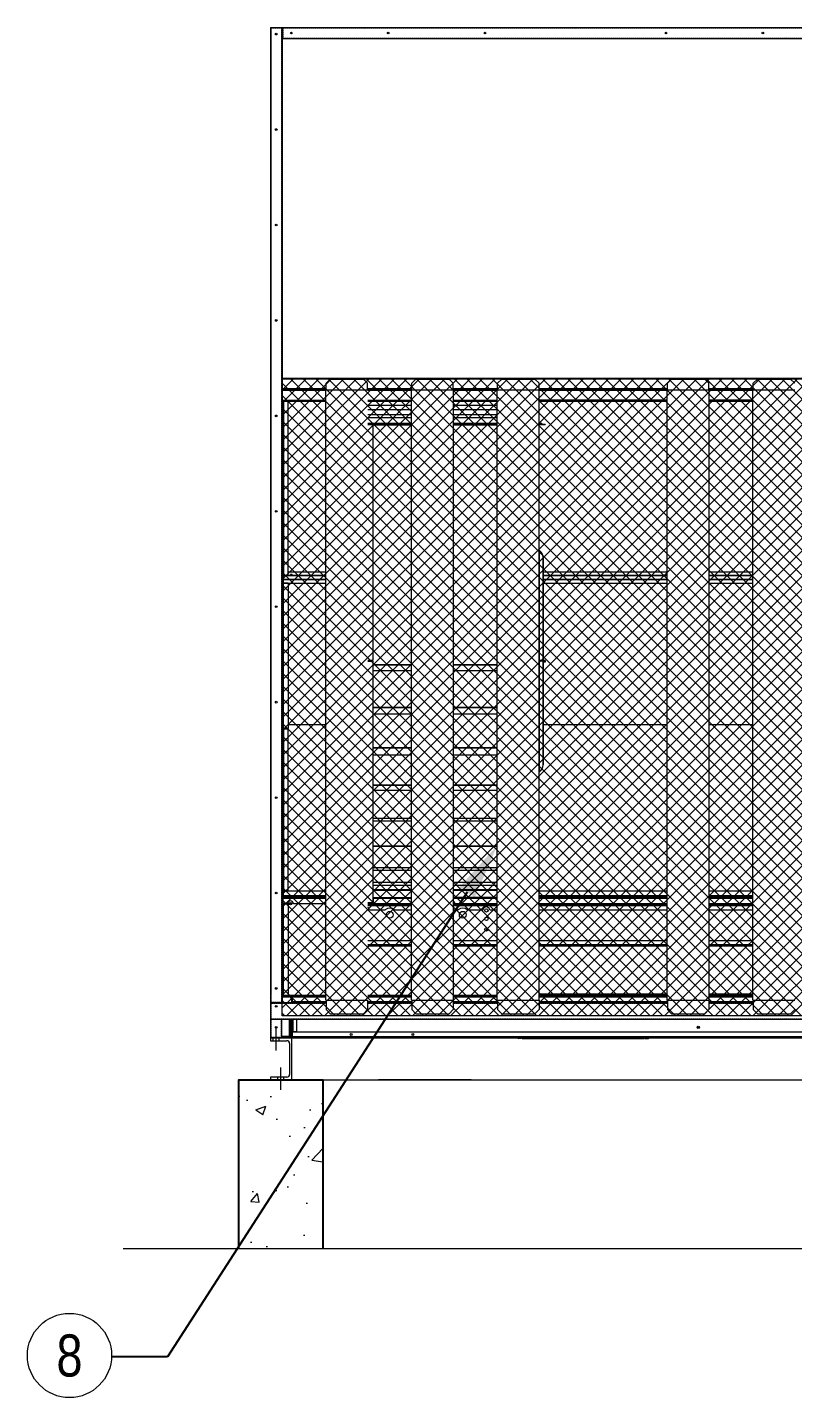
# Model space of a CAD drawing. Header units: millimetres. Extents: x -648583 to 40219, y -129719 to 29148.
# Drawn here: x 27666 to 30393, y 13552 to 18434 of the extents above; entities that cross this region are included whole.
import ezdxf
from ezdxf import colors
from ezdxf.entities.mleader import LeaderData, LeaderLine
from ezdxf.enums import TextEntityAlignment as Align
from ezdxf.math import Vec2, Vec3

# ---------------------------------------------------------------- set-up
doc = ezdxf.new("R2010")
doc.units = ezdxf.units.MM
for name, pattern in [('CENTER', [2, 1.25, -0.25, 0.25, -0.25]), ('CENTERX2', [4, 2.5, -0.5, 0.5, -0.5]), ('HIDDEN', [0.375, 0.25, -0.125]), ('HIDDENX2', [0.75, 0.5, -0.25])]:
    doc.linetypes.add(name, pattern=pattern)
for name, color, linetype in [('center', 1, 'CENTER'), ('HIDD', 2, 'HIDDENX2'), ('냉각탑_dim', 1, 'Continuous'), ('냉각탑_text', 3, 'Continuous'), ('냉각탑_기초', 23, 'Continuous')]:
    doc.layers.add(name, color=color, linetype=linetype)
doc.styles.get("Standard").update_dxf_attribs({"font": 'arial.ttf'})

# ---------------------------------------------------------------- blocks, each defined once
blk = doc.blocks.new('2')
at = {"lineweight": 20}
h = blk.add_hatch(dxfattribs=at)
h.set_pattern_fill('ANSI37', scale=10)
h.set_pattern_definition([(45, (-1553150.94, -418164.305), (-22.4506403, 22.4506403), []), (135, (-1553150.94, -418164.305), (-22.4506403, -22.4506403), [])])
h.paths.add_polyline_path([(32689.6, 14911.6), (32689.6, 17181.6), (28573.6, 17181.6), (28573.6, 14911.6)])
at = {"color": 7, "lineweight": 20}
for p, q in [((28533.6, 18431.9), (28533.6, 14987.3)), ((28729.1, 17140.2), (28575.3, 17140.2)), ((28730.1, 17145.6), (28575.6, 17145.6)), ((28730.1, 17143.6), (28577, 17143.6)), ((29035.6, 17145.6), (28878.1, 17145.6)), ((29035.6, 17143.6), (28878.1, 17143.6)), ((29034.6, 17140.2), (28879.1, 17140.2)), ((29341.1, 17145.6), (29183.6, 17145.6)), ((29341.1, 17143.6), (29183.6, 17143.6)), ((29340.1, 17140.2), (29184.6, 17140.2)), ((29946.6, 17145.6), (29489.1, 17145.6)), ((29945.6, 17140.2), (29490.1, 17140.2)), ((30252.1, 17145.6), (30094.6, 17145.6)), ((30251.1, 17140.2), (30095.6, 17140.2)), ((28575.3, 17105), (28729.1, 17105)), ((28575.6, 17101.6), (28729.1, 17101.6)), ((28575.6, 14989), (28575.6, 17101.6)), ((28879.1, 17105), (29034.6, 17105)), ((28879.1, 17101.6), (29034.6, 17101.6)), ((29184.6, 17105), (29340.1, 17105)), ((29184.6, 17101.6), (29340.1, 17101.6)), ((29490.1, 17105), (29945.6, 17105)), ((29490.1, 17101.6), (29945.6, 17101.6)), ((30095.6, 17105), (30251.1, 17105)), ((30095.6, 17101.6), (30251.1, 17101.6)), ((28531.6, 16683.3), (28531.6, 14987.3)), ((28879.1, 15310.2), (29034.6, 15310.2)), ((28879.1, 15305), (29034.6, 15305)), ((29184.6, 15310.2), (29340.1, 15310.2)), ((29184.6, 15305), (29340.1, 15305)), ((29313.9, 15290.2), (29340.1, 15290.2)), ((29490.1, 15310.2), (29945.6, 15310.2)), ((29490.1, 15305), (29945.6, 15305)), ((29490.1, 15290.2), (29945.6, 15290.2)), ((30095.6, 15310.2), (30251.1, 15310.2)), ((30095.6, 15305), (30251.1, 15305)), ((30095.6, 15290.2), (30251.1, 15290.2)), ((28879.1, 15180.2), (29034.6, 15180.2)), ((29034.6, 15165.4), (28879.1, 15165.4)), ((29034.6, 15160.2), (28879.1, 15160.2)), ((29184.6, 15180.2), (29340.1, 15180.2)), ((29340.1, 15165.4), (29184.6, 15165.4)), ((29340.1, 15160.2), (29184.6, 15160.2)), ((29490.1, 15180.2), (29945.6, 15180.2)), ((29945.6, 15165.4), (29490.1, 15165.4)), ((29945.6, 15160.2), (29490.1, 15160.2)), ((30095.6, 15180.2), (30251.1, 15180.2)), ((30251.1, 15165.4), (30095.6, 15165.4)), ((30251.1, 15160.2), (30095.6, 15160.2)), ((28578.6, 14985.2), (28729.1, 14985.2)), ((28599.4, 14983.6), (28729.1, 14983.6)), ((28729.1, 14978.4), (28609.2, 14978.4)), ((28609.2, 14963.6), (28730.1, 14963.6)), ((28878.1, 14963.6), (29035.6, 14963.6)), ((28879.1, 14985.2), (29034.6, 14985.2)), ((28879.1, 14983.6), (29034.6, 14983.6)), ((29034.6, 14983.6), (28879.1, 14983.6)), ((29034.6, 14978.4), (28879.1, 14978.4)), ((29183.6, 14963.6), (29341.1, 14963.6)), ((29184.6, 14985.2), (29340.1, 14985.2)), ((29184.6, 14983.6), (29340.1, 14983.6)), ((29340.1, 14983.6), (29184.6, 14983.6)), ((29340.1, 14978.4), (29184.6, 14978.4)), ((29489.1, 14963.6), (29946.6, 14963.6)), ((29490.1, 14985.2), (29945.6, 14985.2)), ((29490.1, 14983.6), (29945.6, 14983.6)), ((29945.6, 14983.6), (29490.1, 14983.6)), ((29945.6, 14978.4), (29490.1, 14978.4)), ((30094.6, 14963.6), (30252.1, 14963.6)), ((30095.6, 14985.2), (30251.1, 14985.2)), ((30095.6, 14983.6), (30251.1, 14983.6)), ((30251.1, 14983.6), (30095.6, 14983.6)), ((30251.1, 14978.4), (30095.6, 14978.4)), ((32654, 14853.6), (28609.2, 14853.6)), ((28609.2, 14838.8), (32654, 14838.8)), ((28609.2, 14833.6), (32654, 14833.6)), ((29247.2, 14683.6), (28917.2, 14683.6)), ((28944.1, 14683.6), (29160.4, 14683.6))]:
    blk.add_line(p, q, dxfattribs=at)
at = {"lineweight": 20}
for p, q in [((28573.6, 17181.6), (32689.6, 17181.6)), ((28573.6, 14911.6), (28573.6, 17181.6)), ((28729.1, 14967.6), (28729.1, 17140.6)), ((28879.1, 17140.6), (28729.1, 17140.6)), ((28730.1, 17165.6), (28745.1, 17180.6)), ((28730.1, 17140.6), (28730.1, 17165.6)), ((28745.1, 17180.6), (28863.1, 17180.6)), ((28878.1, 17165.6), (28863.1, 17180.6)), ((28878.1, 17140.6), (28878.1, 17165.6)), ((29034.6, 14967.6), (29034.6, 17140.6)), ((29184.6, 17140.6), (29034.6, 17140.6)), ((29035.6, 17165.6), (29050.6, 17180.6)), ((29035.6, 17140.6), (29035.6, 17165.6)), ((29050.6, 17180.6), (29168.6, 17180.6)), ((29183.6, 17165.6), (29168.6, 17180.6)), ((29183.6, 17140.6), (29183.6, 17165.6)), ((29184.6, 14967.6), (29184.6, 17140.6)), ((29340.1, 14967.6), (29340.1, 17140.6)), ((29490.1, 17140.6), (29340.1, 17140.6)), ((29341.1, 17165.6), (29356.1, 17180.6)), ((29341.1, 17140.6), (29341.1, 17165.6)), ((29356.1, 17180.6), (29474.1, 17180.6)), ((29489.1, 17165.6), (29474.1, 17180.6)), ((29489.1, 17140.6), (29489.1, 17165.6)), ((29490.1, 14967.6), (29490.1, 17140.6)), ((29945.6, 14967.6), (29945.6, 17140.6)), ((30095.6, 17140.6), (29945.6, 17140.6)), ((29946.6, 17165.6), (29961.6, 17180.6)), ((29946.6, 17140.6), (29946.6, 17165.6)), ((29961.6, 17180.6), (30079.6, 17180.6)), ((30094.6, 17165.6), (30079.6, 17180.6)), ((30094.6, 17140.6), (30094.6, 17165.6)), ((30095.6, 14967.6), (30095.6, 17140.6)), ((30251.1, 14967.6), (30251.1, 17140.6)), ((30401.1, 17140.6), (30251.1, 17140.6)), ((30252.1, 17165.6), (30267.1, 17180.6)), ((30252.1, 17140.6), (30252.1, 17165.6)), ((30267.1, 17180.6), (30385.1, 17180.6)), ((30400.1, 17165.6), (30385.1, 17180.6)), ((28531.6, 14982.5), (28531.6, 14833.6)), ((28729.1, 14967.6), (28879.1, 14967.6)), ((28730.1, 14967.6), (28730.1, 14934.6)), ((28878.1, 14967.6), (28878.1, 14934.6)), ((29034.6, 14967.6), (29184.6, 14967.6)), ((29035.6, 14967.6), (29035.6, 14934.6)), ((29183.6, 14967.6), (29183.6, 14934.6)), ((29340.1, 14967.6), (29490.1, 14967.6)), ((29341.1, 14967.6), (29341.1, 14934.6)), ((29489.1, 14967.6), (29489.1, 14934.6)), ((29945.6, 14967.6), (30095.6, 14967.6)), ((29946.6, 14967.6), (29946.6, 14934.6)), ((30094.6, 14967.6), (30094.6, 14934.6)), ((30251.1, 14967.6), (30401.1, 14967.6)), ((30252.1, 14967.6), (30252.1, 14934.6)), ((32689.6, 14911.6), (28573.6, 14911.6)), ((28730.1, 14934.6), (28745.1, 14919.6)), ((28745.1, 14919.6), (28863.1, 14919.6)), ((28878.1, 14934.6), (28863.1, 14919.6)), ((29035.6, 14934.6), (29050.6, 14919.6)), ((29050.6, 14919.6), (29168.6, 14919.6)), ((29183.6, 14934.6), (29168.6, 14919.6)), ((29341.1, 14934.6), (29356.1, 14919.6)), ((29356.1, 14919.6), (29474.1, 14919.6)), ((29489.1, 14934.6), (29474.1, 14919.6)), ((29946.6, 14934.6), (29961.6, 14919.6)), ((29961.6, 14919.6), (30079.6, 14919.6)), ((30094.6, 14934.6), (30079.6, 14919.6)), ((30252.1, 14934.6), (30267.1, 14919.6)), ((30267.1, 14919.6), (30385.1, 14919.6)), ((30400.1, 14934.6), (30385.1, 14919.6)), ((28604.6, 14833.6), (28531.6, 14833.6)), ((28541.6, 14823.6), (28541.6, 14833.6)), ((28563.6, 14823.6), (28563.6, 14833.6)), ((28558.1, 14683.6), (28558.1, 14693.6)), ((28580.1, 14683.6), (28580.1, 14693.6)), ((28606.6, 14683.6), (32656.6, 14683.6))]:
    blk.add_line(p, q, dxfattribs=at)
at = {"color": 7, "lineweight": 20, "ltscale": 0.001131}
for p, q in [((28575.3, 17142.9), (28575.3, 17140.2)), ((28574.9, 14987.3), (28573.6, 14987.3))]:
    blk.add_line(p, q, dxfattribs=at)
at = {"color": 7, "lineweight": 20, "ltscale": 0.014667}
blk.add_line((28575.3, 17105), (28575.3, 17140.2), dxfattribs=at)
at = {"color": 7, "lineweight": 20, "ltscale": 0.001417}
for p, q in [((28575.3, 17105), (28575.3, 17101.6)), ((28575.6, 15933.7), (28579, 15933.7)), ((28575.6, 15358), (28579, 15358)), ((28577.3, 15336), (28577.3, 15339.4)), ((28577.3, 15333.6), (28577.3, 15330.2)), ((28579, 15309.6), (28575.6, 15309.6))]:
    blk.add_line(p, q, dxfattribs=at)
at = {"color": 7, "lineweight": 20, "ltscale": 0.000133398}
blk.add_line((28579, 17101.3), (28579, 17101.6), dxfattribs=at)
at = {"color": 7, "lineweight": 20, "ltscale": 0.000208374}
blk.add_line((28579, 17100.8), (28579, 17101.3), dxfattribs=at)
at = {"color": 7, "lineweight": 20, "ltscale": 0.258309}
for p, q in [((28579, 17100.8), (28579, 16480.8)), ((28595.6, 16480.8), (28595.6, 17100.8))]:
    blk.add_line(p, q, dxfattribs=at)
at = {"color": 7, "lineweight": 20, "ltscale": 0.006917}
for p, q in [((28595.6, 17100.8), (28579, 17100.8)), ((28579, 16480.8), (28595.6, 16480.8)), ((28595.6, 16453.1), (28579, 16453.1)), ((28595.6, 16451.9), (28579, 16451.9)), ((28595.6, 15935.4), (28579, 15935.4)), ((28595.6, 15933.2), (28579, 15933.2)), ((28577.3, 15356), (28577.3, 15339.4)), ((28579, 15358), (28595.6, 15358)), ((28595.6, 15309.6), (28579, 15309.6))]:
    blk.add_line(p, q, dxfattribs=at)
at = {"color": 7, "lineweight": 20, "ltscale": 0.000341772}
blk.add_line((28595.6, 17100.8), (28595.6, 17101.6), dxfattribs=at)
at = {"color": 0, "lineweight": 20}
for p, q in [((29034.6, 17086.5), (28879.1, 17086.5)), ((29340.1, 17086.5), (29184.6, 17086.5)), ((28879.1, 17072.5), (29034.6, 17072.5)), ((29034.6, 17053.3), (28879.1, 17053.3)), ((28879.1, 17043.7), (29034.6, 17043.7)), ((29184.6, 17072.5), (29340.1, 17072.5)), ((29340.1, 17053.3), (29184.6, 17053.3)), ((29184.6, 17043.7), (29340.1, 17043.7))]:
    blk.add_line(p, q, dxfattribs=at)
at = {"color": 7, "lineweight": 20, "ltscale": 0.2695}
for p, q in [((29034.6, 17023), (28879.1, 17023)), ((29034.6, 17021), (28879.1, 17021)), ((29340.1, 17023), (29184.6, 17023)), ((29340.1, 17021), (29184.6, 17021)), ((29498.7, 17023), (29490.1, 17023)), ((29498.7, 17021), (29490.1, 17021))]:
    blk.add_line(p, q, dxfattribs=at)
at = {"color": 7, "lineweight": 20, "ltscale": 0.251167}
for p, q in [((28879.1, 17021), (29034.6, 17021)), ((28879.1, 17019), (29034.6, 17019)), ((29184.6, 17021), (29340.1, 17021)), ((29184.6, 17019), (29340.1, 17019))]:
    blk.add_line(p, q, dxfattribs=at)
at = {"color": 7, "lineweight": 20, "ltscale": 0.0155}
for p, q in [((28898.3, 17019), (28879.1, 17019)), ((29490.1, 17020.6), (29510.7, 17020.6)), ((29490.1, 17019), (29510.7, 17019)), ((28879.1, 16179.4), (28898.3, 16179.4)), ((28879.1, 16175.2), (28898.3, 16175.2)), ((29490.1, 16179.4), (29510.7, 16179.4)), ((29490.1, 16177.8), (29510.7, 16177.8)), ((29510.7, 16177.2), (29490.1, 16177.2)), ((29510.7, 16175.6), (29490.1, 16175.6)), ((28879.1, 15314.6), (28898.3, 15314.6)), ((28898.3, 15314.3), (28879.1, 15314.3)), ((28879.1, 15313.8), (28898.3, 15313.8)), ((28879.1, 15312.2), (28898.3, 15312.2))]:
    blk.add_line(p, q, dxfattribs=at)
at = {"color": 7, "lineweight": 20, "ltscale": 0.349833}
blk.add_line((28898.3, 16179.4), (28898.3, 17019), dxfattribs=at)
at = {"color": 7, "lineweight": 20, "ltscale": 0.2225}
for p, q in [((28898.3, 17017.6), (29034.6, 17017.6)), ((29184.6, 17017.6), (29340.1, 17017.6)), ((28898.3, 16163.3), (29034.6, 16163.3)), ((28898.3, 16162.7), (29034.6, 16162.7)), ((29184.6, 16163.3), (29340.1, 16163.3)), ((29184.6, 16162.7), (29340.1, 16162.7)), ((28898.3, 16142.4), (29034.6, 16142.4)), ((28898.3, 16142.1), (29034.6, 16142.1)), ((29184.6, 16142.4), (29340.1, 16142.4)), ((29184.6, 16142.1), (29340.1, 16142.1)), ((28898.3, 16011.6), (29034.6, 16011.6)), ((28898.3, 16011.1), (29034.6, 16011.1)), ((28898.3, 15987.8), (29034.6, 15987.8)), ((28898.3, 15987.5), (29034.6, 15987.5)), ((29184.6, 16011.6), (29340.1, 16011.6)), ((29184.6, 16011.1), (29340.1, 16011.1)), ((29184.6, 15987.8), (29340.1, 15987.8)), ((29184.6, 15987.5), (29340.1, 15987.5)), ((28898.3, 15867.8), (29034.6, 15867.8)), ((28898.3, 15867.3), (29034.6, 15867.3)), ((29184.6, 15867.8), (29340.1, 15867.8)), ((29184.6, 15867.3), (29340.1, 15867.3)), ((28898.3, 15842.1), (29034.6, 15842.1)), ((28898.3, 15841.8), (29034.6, 15841.8)), ((29184.6, 15842.1), (29340.1, 15842.1)), ((29184.6, 15841.8), (29340.1, 15841.8)), ((28898.3, 15734.5), (29034.6, 15734.5)), ((28898.3, 15734), (29034.6, 15734)), ((29184.6, 15734.5), (29340.1, 15734.5)), ((29184.6, 15734), (29340.1, 15734)), ((28898.3, 15715.7), (29034.6, 15715.7)), ((28898.3, 15715.6), (29034.6, 15715.6)), ((29184.6, 15715.7), (29340.1, 15715.7)), ((29184.6, 15715.6), (29340.1, 15715.6)), ((28898.3, 15616.5), (29034.6, 15616.5)), ((28898.3, 15616), (29034.6, 15616)), ((28898.3, 15607.1), (29034.6, 15607.1)), ((28898.3, 15607), (29034.6, 15607)), ((29184.6, 15616.5), (29340.1, 15616.5)), ((29184.6, 15616), (29340.1, 15616)), ((29184.6, 15607.1), (29340.1, 15607.1)), ((29184.6, 15607), (29340.1, 15607)), ((28898.3, 15517.4), (29034.6, 15517.4)), ((28898.3, 15517.1), (29034.6, 15517.1)), ((29184.6, 15517.4), (29340.1, 15517.4)), ((29184.6, 15517.1), (29340.1, 15517.1)), ((28898.3, 15440.9), (29034.6, 15440.9)), ((28898.3, 15440.6), (29034.6, 15440.6)), ((28898.3, 15430.7), (29034.6, 15430.7)), ((28898.3, 15430.6), (29034.6, 15430.6)), ((29184.6, 15440.9), (29340.1, 15440.9)), ((29184.6, 15440.6), (29340.1, 15440.6)), ((29184.6, 15430.7), (29340.1, 15430.7)), ((29184.6, 15430.6), (29340.1, 15430.6)), ((28898.3, 15388.2), (29034.6, 15388.2)), ((28898.3, 15388), (29034.6, 15388)), ((28898.3, 15377.2), (29034.6, 15377.2)), ((29184.6, 15388.2), (29340.1, 15388.2)), ((29184.6, 15388), (29340.1, 15388)), ((29184.6, 15377.2), (29340.1, 15377.2)), ((28898.3, 15377.1), (29034.6, 15377.1)), ((28898.3, 15361.6), (29034.6, 15361.6)), ((28898.3, 15361.5), (29034.6, 15361.5)), ((28898.3, 15360.1), (29034.6, 15360.1)), ((28898.3, 15333.5), (29034.6, 15333.5)), ((29034.6, 15330.2), (28898.3, 15330.2)), ((29184.6, 15377.1), (29340.1, 15377.1)), ((29184.6, 15361.6), (29340.1, 15361.6)), ((29184.6, 15361.5), (29340.1, 15361.5)), ((29184.6, 15360.1), (29340.1, 15360.1)), ((29340.1, 15333.5), (29184.6, 15333.5)), ((29184.6, 15333.5), (29340.1, 15333.5)), ((29340.1, 15330.2), (29184.6, 15330.2))]:
    blk.add_line(p, q, dxfattribs=at)
at = {"color": 7, "lineweight": 20, "ltscale": 0.008333}
for p, q in [((29498.7, 17021), (29490.1, 17021)), ((28531.6, 14833.6), (28531.6, 14823.6))]:
    blk.add_line(p, q, dxfattribs=at)
at = {"color": 7, "lineweight": 20, "ltscale": 0.000833333}
for p, q in [((29498.7, 17023), (29498.7, 17021)), ((28575.6, 16453.1), (28577.6, 16453.1)), ((28575.6, 15358), (28577.6, 15358)), ((28577.6, 15358), (28577.6, 15356)), ((28579, 15356), (28579, 15358)), ((28579, 15311.6), (28579, 15309.6)), ((29427.1, 14831.6), (29427.1, 14833.6)), ((29867.1, 14831.6), (29867.1, 14833.6))]:
    blk.add_line(p, q, dxfattribs=at)
at = {"color": 7, "lineweight": 20, "ltscale": 0.000666667}
for p, q in [((29510.7, 17020.6), (29510.7, 17019)), ((29510.7, 16177.8), (29510.7, 16179.4)), ((29510.7, 16177.2), (29510.7, 16175.6)), ((29510.7, 16174.2), (29510.7, 16172.6)), ((28898.3, 15313.8), (28898.3, 15312.2)), ((28578.6, 14983.6), (28578.6, 14985.2))]:
    blk.add_line(p, q, dxfattribs=at)
at = {"color": 7, "lineweight": 20, "ltscale": 0.020113}
blk.add_line((29490.7, 16521.6), (29490.7, 16569.9), dxfattribs=at)
at = {"color": 7, "lineweight": 20, "ltscale": 0.142602}
blk.add_line((29490.7, 16179.4), (29490.7, 16521.6), dxfattribs=at)
at = {"color": 7, "lineweight": 20, "ltscale": 0.018857}
for p, q in [((29503.5, 16545.3), (29503.5, 16500)), ((29503.5, 15805.9), (29503.5, 15851.2))]:
    blk.add_line(p, q, dxfattribs=at)
at = {"color": 7, "lineweight": 20, "ltscale": 0.152458}
blk.add_line((29503.5, 16179.4), (29503.5, 16545.3), dxfattribs=at)
at = {"color": 7, "lineweight": 20, "ltscale": 0.133601}
blk.add_line((29503.5, 16500), (29503.5, 16179.4), dxfattribs=at)
at = {"color": 7, "lineweight": 20, "ltscale": 0.000708333}
for p, q in [((28575.6, 16467.5), (28577.3, 16467.5)), ((28575.6, 15338.9), (28577.3, 15338.9)), ((28575.6, 15338), (28577.3, 15338)), ((28577.3, 15331.6), (28575.6, 15331.6)), ((28577.3, 15330.7), (28575.6, 15330.7))]:
    blk.add_line(p, q, dxfattribs=at)
at = {"color": 7, "lineweight": 20, "ltscale": 0.104087}
for p, q in [((28729.1, 16480.6), (28577.3, 16480.6)), ((28729.1, 16479.3), (28577.3, 16479.3)), ((28729.1, 16466.6), (28577.3, 16466.6)), ((28729.1, 16465.4), (28577.3, 16465.4)), ((28577.3, 16453.4), (28729.1, 16453.4))]:
    blk.add_line(p, q, dxfattribs=at)
at = {"color": 7, "lineweight": 20, "ltscale": 0.000535656}
for p, q in [((28577.3, 16479.3), (28577.3, 16480.6)), ((28595.6, 16451.9), (28595.6, 16453.1))]:
    blk.add_line(p, q, dxfattribs=at)
at = {"color": 7, "lineweight": 20, "ltscale": 0.005298}
blk.add_line((28577.3, 16479.3), (28577.3, 16466.6), dxfattribs=at)
at = {"color": 7, "lineweight": 20, "ltscale": 0.000506051}
blk.add_line((28577.3, 16465.4), (28577.3, 16466.6), dxfattribs=at)
at = {"color": 7, "lineweight": 20, "ltscale": 0.004993}
blk.add_line((28577.3, 16465.4), (28577.3, 16453.4), dxfattribs=at)
at = {"color": 7, "lineweight": 20, "ltscale": 0.000102715}
for p, q in [((28577.6, 16453.1), (28577.6, 16453.4)), ((28579, 16453.4), (28579, 16453.1))]:
    blk.add_line(p, q, dxfattribs=at)
at = {"color": 7, "lineweight": 20, "ltscale": 0.215196}
for p, q in [((28579, 15935.4), (28579, 16451.9)), ((28595.6, 16451.9), (28595.6, 15935.4))]:
    blk.add_line(p, q, dxfattribs=at)
at = {"color": 7, "lineweight": 20, "ltscale": 0.096462}
blk.add_line((28729.1, 16492.3), (28595.6, 16492.3), dxfattribs=at)
at = {"color": 7, "lineweight": 20, "ltscale": 0.205257}
for p, q in [((29945.6, 16492.3), (29503.5, 16492.3)), ((29945.6, 16480.6), (29503.5, 16480.6)), ((29945.6, 16479.3), (29503.5, 16479.3)), ((29945.6, 16466.6), (29503.5, 16466.6)), ((29945.6, 16465.4), (29503.5, 16465.4)), ((29503.5, 16453.4), (29945.6, 16453.4)), ((30251.1, 16492.3), (30095.6, 16492.3)), ((30251.1, 16480.6), (30095.6, 16480.6)), ((30251.1, 16479.3), (30095.6, 16479.3)), ((30251.1, 16466.6), (30095.6, 16466.6)), ((30251.1, 16465.4), (30095.6, 16465.4)), ((30095.6, 16453.4), (30251.1, 16453.4)), ((29945.6, 15949.4), (29503.5, 15949.4)), ((29945.6, 15948.5), (29503.5, 15948.5)), ((30251.1, 15949.4), (30095.6, 15949.4)), ((30251.1, 15948.5), (30095.6, 15948.5))]:
    blk.add_line(p, q, dxfattribs=at)
at = {"color": 7, "lineweight": 20, "ltscale": 0.358583}
blk.add_line((28898.3, 15314.6), (28898.3, 16175.2), dxfattribs=at)
at = {"color": 7, "lineweight": 20, "ltscale": 0.000250003}
blk.add_line((29490.7, 16177.2), (29490.7, 16177.8), dxfattribs=at)
at = {"color": 7, "lineweight": 20, "ltscale": 0.164299}
blk.add_line((29490.7, 15781.3), (29490.7, 16175.6), dxfattribs=at)
at = {"color": 7, "lineweight": 20, "ltscale": 0.00025}
for p, q in [((29503.5, 16177.8), (29503.5, 16177.2)), ((29503.5, 16177.2), (29503.5, 16177.8))]:
    blk.add_line(p, q, dxfattribs=at)
at = {"color": 7, "lineweight": 20, "ltscale": 0.154042}
blk.add_line((29503.5, 16175.6), (29503.5, 15805.9), dxfattribs=at)
at = {"color": 7, "lineweight": 20, "ltscale": 0.135185}
blk.add_line((29503.5, 15851.2), (29503.5, 16175.6), dxfattribs=at)
at = {"color": 7, "lineweight": 20, "ltscale": 0.003004}
for p, q in [((29510.7, 16174.2), (29503.5, 16174.2)), ((29510.7, 16172.6), (29503.5, 16172.6))]:
    blk.add_line(p, q, dxfattribs=at)
at = {"color": 7, "lineweight": 20, "ltscale": 0.000249486}
blk.add_line((29510.7, 16177.2), (29510.7, 16177.8), dxfattribs=at)
at = {"color": 7, "lineweight": 20, "ltscale": 0.000615509}
blk.add_line((28577.6, 15933.7), (28577.6, 15935.2), dxfattribs=at)
at = {"color": 7, "lineweight": 20, "ltscale": 0.000909688}
blk.add_line((28579, 15933.2), (28579, 15935.4), dxfattribs=at)
at = {"color": 7, "lineweight": 20, "ltscale": 0.000162643}
blk.add_line((28579, 15935.4), (28579, 15935), dxfattribs=at)
at = {"color": 7, "lineweight": 20, "ltscale": 0.000212316}
blk.add_line((28579, 15933.2), (28579, 15933.7), dxfattribs=at)
at = {"color": 7, "lineweight": 20, "ltscale": 0.239669}
for p, q in [((28579, 15933.2), (28579, 15358)), ((28595.6, 15358), (28595.6, 15933.2))]:
    blk.add_line(p, q, dxfattribs=at)
at = {"color": 7, "lineweight": 20, "ltscale": 0.063875}
for p, q in [((28729.1, 15949.4), (28595.6, 15949.4)), ((28729.1, 15948.5), (28595.6, 15948.5))]:
    blk.add_line(p, q, dxfattribs=at)
at = {"color": 7, "lineweight": 20, "ltscale": 0.000375}
for p, q in [((28575.6, 15338.9), (28575.6, 15338)), ((28575.6, 15330.7), (28575.6, 15331.6))]:
    blk.add_line(p, q, dxfattribs=at)
at = {"color": 7, "lineweight": 20, "ltscale": 0.000414934}
blk.add_line((28576.6, 15332.6), (28577.3, 15331.9), dxfattribs=at)
at = {"color": 7, "lineweight": 20, "ltscale": 0.083938}
for p, q in [((28729.1, 15356), (28577.3, 15356)), ((28729.1, 15339.4), (28577.3, 15339.4)), ((28729.1, 15336), (28577.3, 15336))]:
    blk.add_line(p, q, dxfattribs=at)
at = {"color": 7, "lineweight": 20, "ltscale": 0.083939}
for p, q in [((28729.1, 15333.6), (28577.3, 15333.6)), ((28729.1, 15330.2), (28577.3, 15330.2))]:
    blk.add_line(p, q, dxfattribs=at)
at = {"color": 7, "lineweight": 20, "ltscale": 0.00775}
blk.add_line((28577.3, 15311.6), (28577.3, 15330.2), dxfattribs=at)
at = {"color": 7, "lineweight": 20, "ltscale": 0.001}
for p, q in [((28577.6, 15333.6), (28577.6, 15336)), ((28579, 15336), (28579, 15333.6)), ((28605.6, 15333.6), (28605.6, 15336))]:
    blk.add_line(p, q, dxfattribs=at)
at = {"color": 7, "lineweight": 20, "ltscale": 0.072146}
blk.add_line((28729.1, 15335.6), (28605.6, 15335.6), dxfattribs=at)
at = {"color": 7, "lineweight": 20, "ltscale": 0.007669}
blk.add_line((28898.3, 15333.5), (28898.3, 15315.1), dxfattribs=at)
at = {"color": 7, "lineweight": 20, "ltscale": 0.23125}
for p, q in [((29945.6, 15356), (29490.1, 15356)), ((29945.6, 15339.4), (29490.1, 15339.4)), ((29945.6, 15336), (29490.1, 15336)), ((29945.6, 15333.6), (29490.1, 15333.6)), ((29945.6, 15330.2), (29490.1, 15330.2)), ((30251.1, 15356), (30095.6, 15356)), ((30251.1, 15339.4), (30095.6, 15339.4)), ((30251.1, 15336), (30095.6, 15336)), ((30251.1, 15333.6), (30095.6, 15333.6)), ((30251.1, 15330.2), (30095.6, 15330.2))]:
    blk.add_line(p, q, dxfattribs=at)
at = {"color": 7, "lineweight": 20, "ltscale": 0.109501}
blk.add_line((29945.6, 15335.6), (29490.1, 15335.6), dxfattribs=at)
at = {"color": 7, "lineweight": 20, "ltscale": 0.111332}
blk.add_line((30251.1, 15335.6), (30095.6, 15335.6), dxfattribs=at)
at = {"color": 7, "lineweight": 20, "ltscale": 0.000128159}
blk.add_line((28575.9, 15309.6), (28575.6, 15309.6), dxfattribs=at)
at = {"color": 7, "lineweight": 20, "ltscale": 0.006792}
blk.add_line((28593.6, 15311.6), (28577.3, 15311.6), dxfattribs=at)
at = {"color": 7, "lineweight": 20, "ltscale": 0.000833334}
blk.add_line((28577.6, 15309.6), (28577.6, 15311.6), dxfattribs=at)
at = {"color": 7, "lineweight": 20, "ltscale": 0.135166}
blk.add_line((28579, 14985.2), (28579, 15309.6), dxfattribs=at)
at = {"color": 7, "lineweight": 20, "ltscale": 0.134725}
blk.add_line((28595.6, 15309.6), (28595.6, 14986.3), dxfattribs=at)
at = {"color": 7, "lineweight": 20, "ltscale": 0.111667}
for p, q in [((28729.1, 15311.6), (28613.6, 15311.6)), ((28881.6, 15311.6), (28879.1, 15311.6)), ((29034.6, 15311.6), (28901.6, 15311.6)), ((29340.1, 15311.6), (29189.6, 15311.6)), ((29945.6, 15311.6), (29490.1, 15311.6)), ((30251.1, 15311.6), (30095.6, 15311.6))]:
    blk.add_line(p, q, dxfattribs=at)
at = {"color": 7, "lineweight": 20, "ltscale": 0.023491}
for p, q in [((28884.9, 15290.2), (28941.2, 15290.2)), ((29233, 15290.2), (29289.4, 15290.2))]:
    blk.add_line(p, q, dxfattribs=at)
at = {"color": 7, "lineweight": 20, "ltscale": 0.00033324}
blk.add_line((28898.3, 15315.1), (28898.3, 15314.3), dxfattribs=at)
at = {"color": 7, "lineweight": 20, "ltscale": 0.040938}
for p, q in [((28973, 15290.2), (29034.6, 15290.2)), ((29184.6, 15290.2), (29201.2, 15290.2))]:
    blk.add_line(p, q, dxfattribs=at)
at = {"color": 7, "lineweight": 20, "ltscale": 1.02319e-05}
blk.add_line((29852.2, 15160.2), (29852.2, 15160.2), dxfattribs=at)
at = {"color": 7, "lineweight": 20, "ltscale": 1.03489e-05}
blk.add_line((29862.4, 15160.2), (29862.4, 15160.2), dxfattribs=at)
at = {"color": 7, "lineweight": 20, "ltscale": 0.000414935}
blk.add_line((28574.6, 14986.6), (28573.9, 14987.3), dxfattribs=at)
at = {"color": 7, "lineweight": 20, "ltscale": 0.00225}
blk.add_line((28575.6, 14983.6), (28575.6, 14989), dxfattribs=at)
at = {"color": 7, "lineweight": 20, "ltscale": 9.12608e-06}
blk.add_line((28575.6, 14989), (28575.6, 14989), dxfattribs=at)
at = {"color": 7, "lineweight": 20, "ltscale": 0.000958273}
blk.add_line((28573.6, 14983.6), (28573.6, 14985.9), dxfattribs=at)
at = {"color": 7, "lineweight": 20, "ltscale": 0.026917}
for p, q in [((28573.6, 14983.6), (28599.4, 14983.6)), ((28599.4, 14980.4), (28573.6, 14980.4)), ((28534.8, 14833.6), (28599.4, 14833.6)), ((28599.4, 14836.8), (28571.6, 14836.8))]:
    blk.add_line(p, q, dxfattribs=at)
at = {"color": 7, "lineweight": 20, "ltscale": 0.000749999}
for p, q in [((28573.6, 14978.6), (28573.6, 14980.4)), ((28575.6, 14978.6), (28575.6, 14980.4)), ((28579, 14978.6), (28579, 14980.4))]:
    blk.add_line(p, q, dxfattribs=at)
at = {"color": 7, "lineweight": 20, "ltscale": 0.02775}
for p, q in [((28599.4, 14978.6), (28573.6, 14978.6)), ((28571.6, 14838.6), (28599.4, 14838.6))]:
    blk.add_line(p, q, dxfattribs=at)
at = {"color": 7, "lineweight": 20, "ltscale": 0.001532}
for p, q in [((28603.1, 14980.4), (28599.4, 14980.4)), ((28603.1, 14836.8), (28599.4, 14836.8))]:
    blk.add_line(p, q, dxfattribs=at)
at = {"color": 7, "lineweight": 20, "ltscale": 0.00075}
for p, q in [((28599.4, 14978.6), (28599.4, 14980.4)), ((28606.6, 14978.6), (28606.6, 14980.4)), ((28599.4, 14838.6), (28599.4, 14836.8)), ((28606.6, 14838.6), (28606.6, 14836.8))]:
    blk.add_line(p, q, dxfattribs=at)
at = {"color": 7, "lineweight": 20, "ltscale": 0.000699693}
blk.add_line((28603.7, 14981.4), (28602.3, 14980.4), dxfattribs=at)
at = {"color": 7, "lineweight": 20, "ltscale": 1.30533e-05}
blk.add_line((28604.6, 14978.4), (28604.6, 14978.4), dxfattribs=at)
at = {"color": 7, "lineweight": 20, "ltscale": 0.058167}
for p, q in [((28604.6, 14975.5), (28604.6, 14978.4)), ((28604.6, 14838.8), (28604.6, 14898.6))]:
    blk.add_line(p, q, dxfattribs=at)
at = {"color": 7, "lineweight": 20, "ltscale": 0.001083}
for p, q in [((28606.6, 14980.4), (28609.2, 14980.4)), ((28606.6, 14978.6), (28609.2, 14978.6)), ((28606.6, 14838.6), (28609.2, 14838.6)), ((28606.6, 14836.8), (28609.2, 14836.8))]:
    blk.add_line(p, q, dxfattribs=at)
at = {"color": 7, "lineweight": 20, "ltscale": 0.007583}
for p, q in [((28606.6, 14978.6), (28606.6, 14960.4)), ((28606.6, 14856.8), (28606.6, 14838.6))]:
    blk.add_line(p, q, dxfattribs=at)
at = {"color": 7, "lineweight": 20, "ltscale": 0.002167}
for p, q in [((28611.8, 14960.4), (28606.6, 14960.4)), ((28609.2, 14983.6), (28609.2, 14978.4)), ((28611.8, 14856.8), (28606.6, 14856.8)), ((28609.2, 14833.6), (28609.2, 14838.8))]:
    blk.add_line(p, q, dxfattribs=at)
at = {"color": 7, "lineweight": 20, "ltscale": 0.000167165}
blk.add_line((28606.6, 14960.4), (28607, 14960.4), dxfattribs=at)
at = {"color": 7, "lineweight": 20, "ltscale": 0.006167}
for p, q in [((28609.2, 14978.4), (28609.2, 14963.6)), ((28626.6, 14960.4), (28611.8, 14960.4)), ((28609.2, 14853.6), (28609.2, 14838.8)), ((28611.8, 14856.8), (28626.6, 14856.8))]:
    blk.add_line(p, q, dxfattribs=at)
at = {"color": 7, "lineweight": 20, "ltscale": 0.001333}
for p, q in [((28609.8, 14960.4), (28609.8, 14963.6)), ((28611.8, 14963.6), (28611.8, 14960.4)), ((28606.6, 14856.8), (28609.8, 14856.8)), ((28609.8, 14853.6), (28609.8, 14856.8)), ((28611.8, 14856.8), (28611.8, 14853.6))]:
    blk.add_line(p, q, dxfattribs=at)
at = {"color": 7, "lineweight": 20, "ltscale": 0.058333}
blk.add_line((28599.4, 14838.6), (28599.4, 14898.6), dxfattribs=at)
at = {"color": 7, "lineweight": 20, "ltscale": 0.043167}
for p, q in [((28606.6, 14898.6), (28606.6, 14856.8)), ((28611.8, 14898.6), (28611.8, 14856.8)), ((28626.6, 14856.8), (28626.6, 14898.6))]:
    blk.add_line(p, q, dxfattribs=at)
at = {"color": 1, "linetype": 'CENTERX2', "lineweight": 20, "ltscale": 50}
for p, q in [((28552.6, 14788.6), (28552.6, 14868.6)), ((28569.1, 14648.6), (28569.1, 14728.6))]:
    blk.add_line(p, q, dxfattribs=at)
at = {"color": 7, "lineweight": 20, "ltscale": 0.000834114}
blk.add_line((28604.6, 14855.6), (28606.6, 14855.6), dxfattribs=at)
at = {"color": 7, "lineweight": 20, "ltscale": 0.125}
for p, q in [((28606.6, 14833.6), (28531.6, 14833.6)), ((28531.6, 14683.6), (28606.6, 14683.6))]:
    blk.add_line(p, q, dxfattribs=at)
at = {"color": 7, "lineweight": 20, "ltscale": 0.05125}
for p, q in [((28531.6, 14823.6), (28590.1, 14823.6)), ((28590.1, 14693.6), (28531.6, 14693.6))]:
    blk.add_line(p, q, dxfattribs=at)
at = {"color": 7, "lineweight": 20, "ltscale": 0.280701}
for p, q in [((28533, 14833.6), (28568.2, 14833.6)), ((28568.2, 14833.6), (28575.6, 14833.6)), ((28773.6, 14833.6), (28575.6, 14833.6)), ((28609.8, 14833.6), (32349.4, 14833.6)), ((32085.6, 14833.6), (28773.6, 14833.6))]:
    blk.add_line(p, q, dxfattribs=at)
at = {"color": 7, "lineweight": 20, "ltscale": 5.84498e-05}
blk.add_line((28533.6, 14833.7), (28533.6, 14833.6), dxfattribs=at)
at = {"color": 7, "lineweight": 20, "ltscale": 0.000499186}
blk.add_line((28534.8, 14833.6), (28533.6, 14833.6), dxfattribs=at)
at = {"color": 7, "lineweight": 20, "ltscale": 0.027746}
blk.add_line((28599.4, 14838.6), (28571.6, 14838.6), dxfattribs=at)
at = {"color": 7, "lineweight": 20, "ltscale": 0.0006674}
blk.add_line((28573.6, 14837), (28573.6, 14838.6), dxfattribs=at)
at = {"color": 7, "lineweight": 20, "ltscale": 2.54818e-05}
blk.add_line((28573.6, 14836.9), (28573.6, 14837), dxfattribs=at)
at = {"color": 7, "lineweight": 20, "ltscale": 0.00074927}
blk.add_line((28575.6, 14838.6), (28575.6, 14836.8), dxfattribs=at)
at = {"color": 7, "lineweight": 20, "ltscale": 0.000666668}
blk.add_line((28577.3, 14838.6), (28577.3, 14837), dxfattribs=at)
at = {"color": 7, "lineweight": 20, "ltscale": 8.33333e-05}
blk.add_line((28577.3, 14836.8), (28577.3, 14837), dxfattribs=at)
at = {"color": 7, "lineweight": 20, "ltscale": 0.009208}
blk.add_line((28577.3, 14837), (28599.4, 14837), dxfattribs=at)
at = {"color": 7, "lineweight": 20, "ltscale": 0.004083}
blk.add_line((28599.4, 14833.6), (28609.2, 14833.6), dxfattribs=at)
at = {"color": 7, "lineweight": 20, "ltscale": 0.091667}
blk.add_line((28600.1, 14813.6), (28600.1, 14703.6), dxfattribs=at)
at = {"color": 7, "lineweight": 20, "ltscale": 0.000699695}
blk.add_line((28603.7, 14835.8), (28602.3, 14836.8), dxfattribs=at)
at = {"color": 7, "lineweight": 20, "ltscale": 0.000967382}
blk.add_line((28604.3, 14837), (28606.6, 14837), dxfattribs=at)
at = {"lineweight": 20, "ltscale": 25}
blk.add_line((28606.6, 14833.6), (28606.6, 14683.6), dxfattribs=at)
at = {"color": 7, "lineweight": 20, "ltscale": 2.13171e-06}
blk.add_line((29410.1, 14833.6), (29410.1, 14833.6), dxfattribs=at)
at = {"color": 7, "lineweight": 20, "ltscale": 0.004833}
for p, q in [((29427.1, 14831.6), (29415.5, 14831.6)), ((29867.1, 14831.6), (29878.7, 14831.6))]:
    blk.add_line(p, q, dxfattribs=at)
at = {"color": 7, "lineweight": 20, "ltscale": 0.000834981}
for p, q in [((29429.1, 14831.6), (29429.1, 14833.6)), ((29865.1, 14831.6), (29865.1, 14833.6))]:
    blk.add_line(p, q, dxfattribs=at)
at = {"color": 7, "lineweight": 20, "ltscale": 0.056667}
blk.add_line((29429.1, 14831.6), (29865.1, 14831.6), dxfattribs=at)
at = {"color": 7, "lineweight": 20, "ltscale": 7.17165e-06}
blk.add_line((29465.9, 14833.6), (29465.9, 14833.6), dxfattribs=at)
at = {"color": 7, "lineweight": 20, "ltscale": 7.33296e-06}
blk.add_line((29476.7, 14833.6), (29476.7, 14833.6), dxfattribs=at)
at = {"color": 7, "lineweight": 20, "ltscale": 2.15275e-06}
blk.add_line((29884.1, 14833.6), (29884.1, 14833.6), dxfattribs=at)
at = {"color": 7, "lineweight": 20, "ltscale": 0.0625}
blk.add_line((28531.6, 14693.6), (28531.6, 14683.6), dxfattribs=at)
at = {"color": 0}
for points in [[(29490.1, 17105), (29945.6, 17105)], [(30095.6, 17105), (30251.1, 17105)], [(29945.6, 14988.6), (29490.1, 14988.6)], [(30251.1, 14988.6), (30095.6, 14988.6)]]:
    blk.add_lwpolyline(points, dxfattribs=at)
at = {"color": 7, "lineweight": 20}
for centre, radius in [((28552.6, 18409.6), 3), ((28606.6, 18413.6), 3), ((28951.6, 18413.6), 3), ((29296.6, 18413.6), 3), ((29941.6, 18413.6), 3), ((30286.6, 18413.6), 3), ((28552.6, 18069.6), 3), ((28552.6, 17729.6), 3), ((28552.6, 17389.6), 3), ((28552.6, 17049.6), 3), ((28552.6, 16709.6), 3), ((28552.6, 16369.6), 3), ((28552.6, 16029.6), 3), ((28552.6, 15689.6), 3), ((28552.6, 15349.6), 3), ((28603.6, 15311.6), 4.5), ((28603.6, 15311.6), 3), ((28957.1, 15272.2), 12), ((29217.1, 15272.2), 12), ((29301.6, 15287.7), 6), ((29301.6, 15257.7), 6), ((29301.6, 15220.2), 6), ((28552.6, 15009.6), 3), ((28552.6, 14946.1), 3), ((28552.6, 14871.1), 3), ((28819.6, 14845.6), 3), ((29039.6, 14845.6), 3), ((30056.6, 14871.1), 4.5), ((30056.6, 14871.1), 3)]:
    blk.add_circle(centre, radius, dxfattribs=at)
for centre, radius, start, end in [((28577, 17140.2), 3.4, 90, 135.0002), ((29513.5, 16602.7), 40, 234.1971, 235.142), ((29473.5, 16545.3), 30, 0, 55.142), ((29513.5, 15748.5), 40, 124.858, 125.8029), ((29473.5, 15805.9), 30, 304.858, 360), ((28579, 15330.2), 3.4, 120.0073, 155.6842), ((28603.6, 15311.6), 10, 0, 180), ((28872.6, 15287.7), 12.5, 11.537, 58.6676), ((28891.6, 15311.6), 10, 176.5502, 180), ((28891.6, 15311.6), 10, 164.372, 167.291), ((28891.6, 15311.6), 4.5, 172.3377, 198.1247), ((28891.6, 15311.6), 4.5, 143.2266, 150.7324), ((28891.6, 15311.6), 3, 168.463, 207.8181), ((28891.6, 15311.6), 3, 116.1063, 132.8335), ((28891.6, 15311.6), 3, 47.1666, 63.8937), ((28891.6, 15311.6), 3, 332.1843, 11.537), ((28891.6, 15311.6), 4.5, 29.2676, 36.7734), ((28891.6, 15311.6), 4.5, 341.8738, 7.6623), ((28891.6, 15311.6), 10, 0, 47.9348), ((28957.1, 15272.2), 24, 48.5904, 131.4096), ((29179.6, 15311.6), 10, 0, 59.9975), ((29217.1, 15272.2), 24, 48.5904, 131.4096), ((29301.6, 15287.7), 12.5, 11.537, 168.463), ((28572.2, 14989), 3.4, 294.3157, 0), ((28600.6, 14977.6), 10, 163.7293, 174.2608), ((28600.6, 14977.6), 10, 120, 130.5358), ((28600.6, 14977.6), 4.5, 141.5215, 167.16), ((28599.4, 14978.4), 5.2, 0, 90), ((28600.6, 14977.6), 4.5, 332.7338, 35.0776), ((28570.2, 14837), 3.4, 270, 270.9278), ((28570.2, 14837), 3.4, 356.6277, 0), ((28571.6, 14837), 2.04, 354.372, 359.993), ((28590.1, 14813.6), 10, 0, 90), ((28599.4, 14838.8), 5.2, 270, 0), ((29415.5, 14835), 3.4, 204.2426, 270), ((29415.5, 14835), 1.4, 267.8184, 270), ((29878.7, 14835), 3.4, 270, 335.7574), ((29878.7, 14835), 1.4, 270, 272.1991), ((30024.3, 14838.8), 5.2, 269.7408, 270), ((30088.9, 14838.8), 5.2, 270, 270.2592), ((28590.1, 14703.6), 10, 270, 0)]:
    blk.add_arc(centre, radius, start, end, dxfattribs=at)
for centre, major_axis, start_param, end_param in [((28579, 17103.5), (-3.4, 0), 1.021137, 1.570796), ((28579, 16483), (-3.4, 0), 0, 1.570796), ((28579, 16454), (-3.4, 0), 0.42439, 1.570796), ((28579, 16454), (-1.4, 0), 0.812584, 1.570796), ((28606.6, 16482.9), (3, 0), 6.283156, 9.424749), ((28606.6, 16482.9), (3, 0), 3.141564, 4.212389), ((28606.6, 16479), (4.5, 0), 2.070796, 2.080733), ((28606.6, 16479), (4.5, 0), 1.06086, 2.070796), ((28606.6, 16482.9), (3, 0), 4.212389, 6.283156), ((29941.6, 16482.9), (3, 0), 1.070796, 3.141564), ((29941.6, 16482.9), (3, 0), 3.141564, 6.283156), ((29941.6, 16479), (-4.5, 0), 4.202452, 5.222326), ((29941.6, 16482.9), (3, 0), 6.283156, 7.353982), ((28579, 15937.2), (-3.4, 0), 0, 1.570796)]:
    blk.add_ellipse(centre, major_axis=major_axis, ratio=0.642788, start_param=start_param, end_param=end_param, dxfattribs=at)
for points in [[(28575.3, 17142.9), (28575.7, 17143.2), (28576, 17143.4), (28576.3, 17143.5), (28576.7, 17143.6), (28577, 17143.6)], [(28574.9, 14987.3), (28575.2, 14987.6), (28575.4, 14988), (28575.5, 14988.3), (28575.6, 14988.7), (28575.6, 14989)]]:
    blk.add_open_spline(points, degree=5, dxfattribs=at)
for points in [[(28603.1, 14980.4), (28603.6, 14980.1), (28604, 14979.7), (28604.4, 14979.3), (28604.6, 14978.9), (28604.6, 14978.5), (28604.6, 14978.5), (28604.6, 14978.4), (28604.6, 14978.4)], [(28603.1, 14836.8), (28603.6, 14837.1), (28604, 14837.5), (28604.4, 14837.9), (28604.6, 14838.3), (28604.6, 14838.7), (28604.6, 14838.7), (28604.6, 14838.8), (28604.6, 14838.8)]]:
    blk.add_open_spline(points, degree=5, knots=[0, 0, 0, 0, 0, 0, 6.96855, 6.96855, 6.96855, 7.688136, 7.688136, 7.688136, 7.688136, 7.688136, 7.688136], dxfattribs=at)
at = {"layer": 'center', "lineweight": 20}
for p, q in [((28531.6, 18433.6), (32731.6, 18433.6)), ((28531.6, 18433.6), (28531.6, 14833.6)), ((28573.6, 18433.6), (28573.6, 14958.6)), ((28573.6, 18393.6), (32689.6, 18393.6)), ((28573.6, 17183.6), (32689.6, 17183.6)), ((28573.6, 17143.6), (28730.1, 17143.6)), ((28878.1, 17143.6), (29035.6, 17143.6)), ((29183.6, 17143.6), (29341.1, 17143.6)), ((28730.1, 14958.6), (28531.6, 14958.6)), ((29035.6, 14958.6), (28878.1, 14958.6)), ((29341.1, 14958.6), (29183.6, 14958.6)), ((29946.6, 14958.6), (29489.1, 14958.6)), ((30252.1, 14958.6), (30094.6, 14958.6)), ((32731.6, 14898.6), (28531.6, 14898.6)), ((28571.6, 14898.6), (28571.6, 14833.6)), ((28531.6, 14833.6), (28571.6, 14833.6))]:
    blk.add_line(p, q, dxfattribs=at)
at = {"layer": 'center', "color": 2, "lineweight": 20}
for p, q in [((28573.6, 17181.6), (32689.6, 17181.6)), ((28573.6, 17145.6), (28730.1, 17145.6)), ((28878.1, 17145.6), (29035.6, 17145.6)), ((29183.6, 17145.6), (29341.1, 17145.6)), ((29489.1, 17145.6), (29946.6, 17145.6)), ((30094.6, 17145.6), (30252.1, 17145.6))]:
    blk.add_line(p, q, dxfattribs=at)
at = {"layer": 'HIDD', "linetype": 'HIDDEN', "lineweight": 20}
for p, q in [((28533.6, 18431.6), (32729.6, 18431.6)), ((28533.6, 18431.6), (28533.6, 14960.6)), ((28571.6, 18431.6), (28571.6, 14960.6)), ((28575.6, 18431.6), (28575.6, 18395.6)), ((28573.6, 18395.6), (32689.6, 18395.6)), ((28533.6, 14960.6), (28571.6, 14960.6)), ((28730.1, 14956.6), (28533.6, 14956.6)), ((28533.6, 14956.6), (28533.6, 14833.6)), ((29035.6, 14956.6), (28878.1, 14956.6)), ((29341.1, 14956.6), (29183.6, 14956.6)), ((29946.6, 14956.6), (29489.1, 14956.6)), ((30252.1, 14956.6), (30094.6, 14956.6)), ((32729.6, 14900.6), (28531.6, 14900.6)), ((28569.6, 14898.6), (28569.6, 14835.6)), ((28531.6, 14835.6), (28569.6, 14835.6))]:
    blk.add_line(p, q, dxfattribs=at)

msp = doc.modelspace()

# ---------------------------------------------------------------- hatches: boundary and pattern name
at = {"layer": '냉각탑_기초', "lineweight": 20, "ltscale": 30}
h = msp.add_hatch(dxfattribs=at)
h.set_pattern_fill('AR-CONC', color=256, scale=50, style=0)
h.set_pattern_definition([(50, (13790.6, -1857.72), (358.63, -31.376), [37.5, -412.5]), (355, (13790.6, -1857.7), (-69.3757, 376.096), [30, -330]), (100.4514, (13820.5, -1860.33), (289.2547, 344.72), [31.87, -350.571]), (46.1842, (13790.6, -1757.7), (533.6205, -82.7595), [56.25, -618.75]), (96.6356, (13835.07, -1764.6), (467.331, 487.059), [47.805, -525.856]), (351.1842, (13790.6, -1757.7), (467.331, 487.059), [45, -495]), (21, (13840.6, -1782.72), (298.4535, -201.3094), [37.5, -412.5]), (326, (13840.6, -1782.7), (121.6577, 362.575), [30, -330]), (71.4514, (13865.47, -1799.5), (420.1113, 161.265), [31.87, -350.571]), (37.5, (13790.6, -1857.72), (6.0799, 166.4469), [0, -326, 0, -335, 0, -331.25]), (7.5, (13790.6, -1857.72), (131.5348, 197.2059), [0, -191, 0, -318.5, 0, -126.25]), (327.5, (13679.1, -1857.72), (266.9112, -11.2774), [0, -125, 0, -390, 0, -517.5]), (317.5, (13629.1, -1857.72), (291.593, 50.0525), [0, -162.5, 0, -259, 0, -367.5])])
h.paths.add_polyline_path([(28719.1, 14683.6), (28419.1, 14683.6), (28419.1, 14083.6), (28719.1, 14083.6)])

# ---------------------------------------------------------------- linework, layer by layer
at = {"layer": '냉각탑_dim', "linetype": 'ByBlock', "lineweight": 20}
msp.add_circle((27815.9, 13702), 150, dxfattribs=at)
at = {"layer": '냉각탑_기초', "lineweight": 20, "ltscale": 30}
msp.add_line((28007, 14083.6), (33365.1, 14083.6), dxfattribs=at)
at = {"layer": '냉각탑_기초', "ltscale": 30}
msp.add_lwpolyline([(28419.1, 14083.6), (28419.1, 14683.6), (28719.1, 14683.6), (28719.1, 14083.6)], dxfattribs=at)

# ---------------------------------------------------------------- block references
msp.add_blockref('2', (0, 0))

# ---------------------------------------------------------------- texts
at = {"layer": '냉각탑_text', "lineweight": 20, "width": 0.8}
msp.add_text('8', height=150, dxfattribs=at).set_placement((27815.9, 13702), align=Align.MIDDLE_CENTER)

# ---------------------------------------------------------------- leaders
at = {"layer": '냉각탑_dim', "lineweight": 20}
ml = msp.add_multileader_mtext('Standard', dxfattribs=at)
ml.set_content('')
ml.set_leader_properties(color=256)
ml.build(insert=Vec2(0, 0))
ml.multileader.update_dxf_attribs({"text_right_attachment_type": 6, "dogleg_length": 5, "arrow_head_size": 199.5, "scale": 30})
ctx = ml.context
ctx.base_point, ctx.scale, ctx.char_height, ctx.arrow_head_size, ctx.landing_gap_size, ctx.plane_origin = Vec3(27965.8, 13697.3), 30, 7.18, 199.5, 3.59, Vec3(29770.8, 14023)
ctx.right_attachment, ctx.text_align_type = 6, 2
notes = []
notes.append((ctx, [(0, (1, 1, 0), (28165.3, 13697.3), (-1, 0), 199.5, [(0, [(29340.7, 15519.9)], 0, [])])]))
ctx.mtext, ml.multileader.dxf.content_type = None, 0
for ctx, leaders in notes:
    for number, flags, end, landing, length, lines in leaders:
        leader = LeaderData()
        leader.index, (leader.has_last_leader_line, leader.has_dogleg_vector, leader.attachment_direction) = number, flags
        leader.last_leader_point, leader.dogleg_vector, leader.dogleg_length = Vec3(end), Vec3(landing), length
        for number, points, colour, breaks in lines:
            line = LeaderLine()
            line.index, line.vertices, line.color, line.breaks = number, Vec3.list(points), colors.encode_raw_color(colour), breaks
            leader.lines.append(line)
        ctx.leaders.append(leader)

doc.saveas('drawing.dxf')
